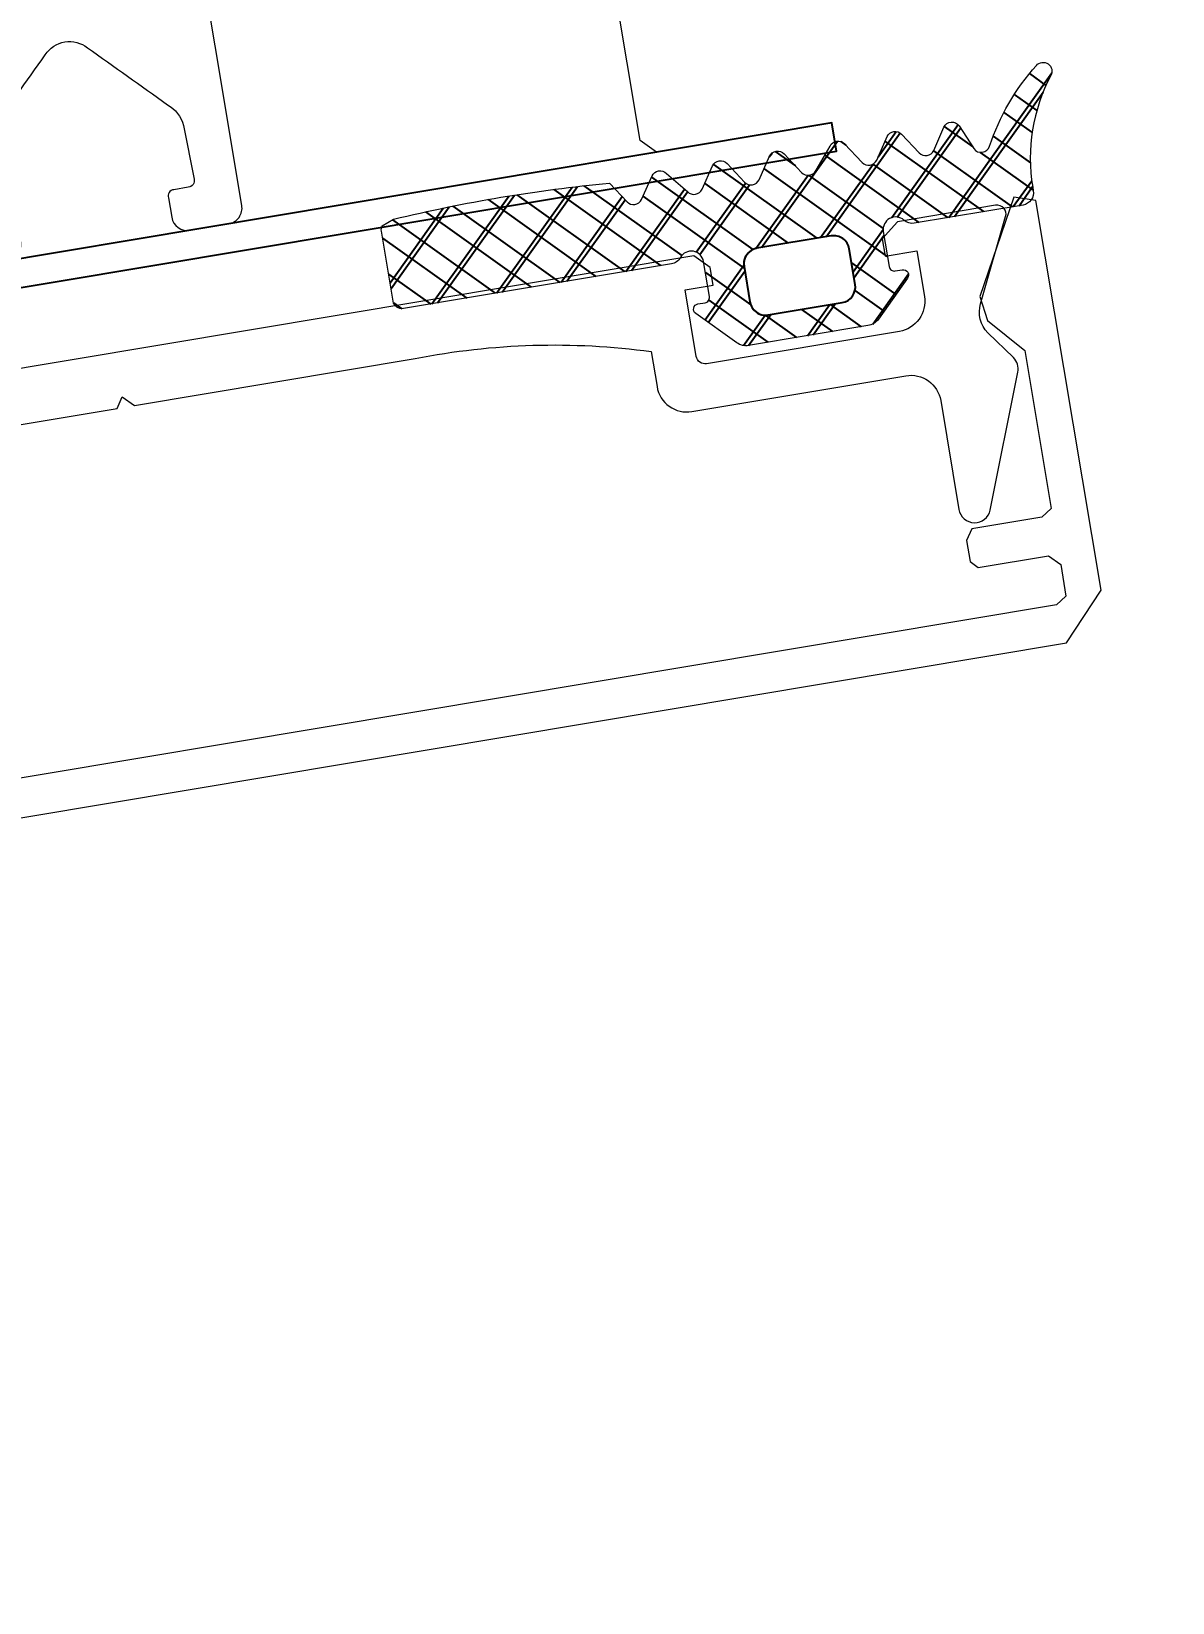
# Model space of a CAD drawing. Header units: millimetres. Extents: x -8689834 to 9419935, y 0 to 135940.
# Drawn here: x -59591.7 to -59552.5, y 106255.2 to 106309.1 of the extents above; entities that cross this region are included whole.
import ezdxf
from ezdxf import colors
from ezdxf.entities.mleader import LeaderData, LeaderLine
from ezdxf.math import Vec2, Vec3

# ---------------------------------------------------------------- set-up
doc = ezdxf.new("R2010")
doc.units = ezdxf.units.MM
doc.header["$MEASUREMENT"] = 0
doc.layers.get('0').update_dxf_attribs({"color": 250, "lineweight": 9})
doc.layers.add('АР_новое окно', color=155, linetype='Continuous')
for name, color, linetype, lineweight in [('АР_Окна', 4, 'Continuous', 0), ('АР_Отметки', 250, 'Continuous', 15), ('АР_Сущ Несущая стена', 216, 'Continuous', 30)]:
    doc.layers.add(name, color=color, linetype=linetype, lineweight=lineweight)
doc.layers.get('0').freeze()
doc.styles.add('ISOCPEUR', font='isocpeur.ttf', dxfattribs={"width": 0.7})

# ---------------------------------------------------------------- blocks, each defined once
blk = doc.blocks.new('_DotSmall')
at = {"color": 0, "linetype": 'ByBlock', "const_width": 0.5}
blk.add_lwpolyline([(-0.0625, 0, 1), (0.0625, 0, 1)], format="xyb", close=True, dxfattribs=at)
blk = doc.blocks.new('стойка витр.')
h = blk.add_hatch()
h.set_pattern_fill('ANSI37', scale=0.5, angle=-69.23283665521843)
h.set_pattern_definition([(335.7671633447816, (-69115.91679156918, 318510.7132420751), (0.6515825639889636, 1.447617495164233), []), (65.76716334478155, (-69115.91679156918, 318510.7132420751), (-1.447617495164233, 0.6515825639889636), [])])
edge = h.paths.add_edge_path()
edge.add_arc((-61.4231846681505, -46.18171078326122), 0.5487303657935584, 155.7657062155241, 200.7671633447816)
edge.add_line((-61.92355794899049, -45.95647403381008), (-61.2158101547102, -44.38418138318229))
edge.add_arc((-61.04906058835331, -44.45924160668073), 0.1828645893715156, 20.76716334478156, 155.7657062155241)
edge.add_line((-60.87807688978501, -44.39440310015198), (-60.79158864807687, -44.62247867199039))
edge.add_arc((-60.62063568932354, -44.55765182228788), 0.1828317201998032, 200.7671633447816, 290.7671633447816)
edge.add_line((-60.55580883962102, -44.72860478100483), (-59.41573388126562, -44.29627843504568))
edge.add_arc((-59.56703588945675, -43.89728440591716), 0.4267183308264255, -69.23283665521843, 72.29363907948373)
edge.add_arc((-59.30747769982554, -43.08429274379887), 0.4267017864716978, 200.7671633447816, 252.293639079486)
edge.add_line((-59.70645626049372, -43.23558888620755), (-63.00984306025202, -34.52432573194528))
edge.add_arc((-62.72490235927398, -34.41627373836673), 0.3047399585219917, 110.7671633447816, 200.7671633447816)
edge.add_line((-62.83295435277978, -34.13133303751965), (-60.55276270053582, -33.26666451912024))
edge.add_arc((-60.44481104638544, -33.55134061801073), 0.3044569814295733, 76.40287424864536, 110.7671633447816)
edge.add_line((-60.3732352333609, -33.25541671472456), (-60.07017099490622, -33.59351893464918))
edge.add_arc((-108.2133039044274, -55.86215009907028), 53.04387976268197, 16.71140087810911, 24.82292581145404)
edge.add_line((-57.40971669906867, -40.60932389061054), (-57.92081016927841, -41.32469074693654))
edge.add_arc((-57.67080742027611, -41.49902445886983), 0.304784542952794, 145.110888314415, 256.4234383751481)
edge.add_line((-57.74235391136608, -41.79529244099831), (-56.88543317024596, -41.99189640294935))
edge.add_arc((-56.95697966133594, -42.28816438507783), 0.304784542952794, -34.8891116855724, 76.4234383751481)
edge.add_line((-56.70697691233363, -42.46249809701112), (-57.17481998566655, -43.29191928954242))
edge.add_arc((-56.92481723669334, -43.46625300146843), 0.304784542952794, 145.1108883144276, 256.4234383751481)
edge.add_line((-56.99636372778332, -43.76252098359691), (-56.1394429866632, -43.95912494554796))
edge.add_arc((-56.21098947775317, -44.25539292764006), 0.3047845429175452, -34.88911168634446, 76.4234383742182)
edge.add_line((-55.96098672877997, -44.42972663955879), (-56.47208019898972, -45.14509349588479))
edge.add_arc((-56.22207744998741, -45.31942720781808), 0.304784542952794, 145.110888314415, 256.4234383752311)
edge.add_line((-56.29362394107739, -45.61569518994656), (-55.43668121195515, -45.81235713578644))
edge.add_arc((-55.50822770304512, -46.10862511790765), 0.3047845429466369, -34.88911168643649, 76.42343837776687)
edge.add_line((-55.25822495407192, -46.28295882984094), (-55.76931842428166, -46.99832568616694))
edge.add_arc((-55.51931567527936, -47.17265939811477), 0.3047845429466368, 145.1108883110316, 256.4234383751786)
edge.add_line((-55.59086216636933, -47.46892738023598), (-54.69071301640361, -47.77952769444528))
edge.add_arc((-54.76225950749358, -48.07579567657376), 0.304784542952794, -34.88911168566796, 76.42343837513553)
edge.add_line((-54.51225675849128, -48.25012938850705), (-55.0233282406989, -48.96555422872189))
edge.add_arc((-54.7733254917257, -49.13988794066245), 0.3047845429466368, 145.1108883109486, 256.4234383751578)
edge.add_line((-54.84487198281568, -49.43615592278366), (-53.98795124169555, -49.6327598847347))
edge.add_arc((-54.05949773284374, -49.92902786688501), 0.3047845429818857, -34.88911169317796, 76.42343837111807)
edge.add_line((-53.80949498384143, -50.10336157886923), (-54.32058845405118, -50.81872843519523))
edge.add_arc((-54.07058570504887, -50.99306214712851), 0.3047845429527939, 145.110888314415, 256.4234383750821)
edge.add_line((-54.14213219613885, -51.289330129257), (-53.29055360303028, -51.47184183257195))
edge.add_arc((-53.362076024001, -51.76811134383752), 0.3047803799531579, -43.67508993618791, 76.42790436632716)
edge.add_line((-53.141638296569, -51.97858292939782), (-53.80995652789716, -52.62318184232572))
edge.add_arc((-53.58948976171087, -52.83365406201483), 0.304801821276656, 136.3285933989482, 262.747126980386)
edge.add_arc((-54.63612651554286, -61.05759711530845), 7.985474883734515, 59.5860415328172, 82.74712698038475)
edge.add_arc((-50.74783774605021, -54.43386708250182), 0.3048115604497932, 253.2910110232634, 419.5860415328165)
edge.add_arc((-52.57053616183111, -60.50577614369104), 6.03477116777137, 73.29101102326332, 110.7671633447816)
edge.add_line((-54.71029190413537, -54.86308986830409), (-54.82445022999309, -54.90637969896488))
edge.add_arc((-54.97574411131791, -54.50740710097307), 0.4266954176128115, 200.7671633447816, 290.7671633447816)
edge.add_line((-55.37471671431558, -54.65870098416781), (-56.71485841512913, -51.12465313347639))
edge.add_arc((-56.31587985443184, -50.97335699107498), 0.4267017864716978, 149.2366398299847, 200.7671633447816)
edge.add_arc((-57.04912318740389, -50.53689152278093), 0.4266140358978636, -30.76336017001563, 40.01429570365114)
edge.add_arc((-57.04924751253566, -50.53686138928606), 0.4266898917694475, 40.00046259028549, 110.7671633447816)
edge.add_line((-57.20053943697712, -50.13789395169442), (-58.34061702035251, -50.57022129308461))
edge.add_arc((-58.27579017065, -50.74117425180884), 0.1828317201998032, 110.7671633447816, 200.7671633447816)
edge.add_line((-58.44674312937423, -50.80600110151136), (-58.36025488766609, -51.03407667334977))
edge.add_arc((-58.5312385862635, -51.09891517987853), 0.1828645893715156, 245.768620474039, 380.7671633447816)
edge.add_line((-58.60629032819998, -51.26566856380668), (-60.17861897521652, -50.55800074261788))
edge.add_arc((-59.95340767674497, -50.05761600615369), 0.5487303657759914, 200.7671633447816, 245.768620474038)
edge.add_line((-60.46648650063435, -50.25217996134597), (-61.93626349206897, -46.37627473846078))
edge = h.paths.add_edge_path(flags=16)
edge.add_arc((-59.3589242202288, -49.0410722918532), 0.5414973949664272, 200.7671633447816, 290.7671633447816)
edge.add_line((-60.77816753828665, -46.82561758724478), (-59.8652400081919, -49.23307164497237))
edge.add_arc((-60.27185175029445, -46.63361823412561), 0.5414973949664272, 110.7671633447816, 200.7671633447816)
edge.add_line((-59.31039323387085, -45.68990118378861), (-60.46385110344272, -46.12730244614795))
edge.add_arc((-59.11839388072258, -46.19621697176626), 0.5414973949664272, 20.76716334478156, 110.7671633447816)
edge.add_line((-57.69915056266473, -48.4116716763674), (-58.61207809275948, -46.00421761863981))
edge.add_arc((-58.20546635065693, -48.60367102949385), 0.5414973949664272, -69.23283665521843, 20.76716334478156)
edge.add_line((-59.16692486710963, -49.54738807983085), (-58.01346699753776, -49.10998681747151))
at = {"lineweight": 0, "ltscale": 100, "transparency": 33554687}
for points in [[(-91.4479567084054, -1.960141251613095), (-69.79711318280897, -59.05493725829001), (-67.79633972485317, -59.86096016635565), (-55.14222276612418, -55.06240889040782), (-55.17360051473952, -54.29197395897063), (-58.74284135404741, -53.81994964957266), (-59.49761640312499, -54.23655585793313), (-60.24856024209294, -55.69488708899735), (-65.37859903858043, -57.64024244590109), (-65.73629895772319, -57.38465222291416), (-66.6008891230158, -55.10466719327087), (-67.02936398953898, -55.00637070929224), (-67.71337109521846, -55.26575215648336), (-67.85490698204376, -55.58020167878567), (-66.99031681675115, -57.86018670842168), (-67.20262765098596, -58.33192996972502), (-68.22862381348386, -58.72099664351117), (-68.58632373265573, -58.46540642052423), (-90.15068845250062, -1.598661102303595)], [(-56.0608929025766, -41.98018508909445), (-55.7778211288678, -41.3512860444971), (-17.47126860445132, -26.8251079561378), (-16.84236955983215, -27.10817972981749), (-16.28037825660431, -28.59019029343472)]]:
    blk.add_lwpolyline(points, dxfattribs=at)
for points in [[(-71.78454054114991, -16.33338165576424), (-68.2828855071275, -25.56749207813118), (-67.85441064060433, -25.66578856210981), (-68.06674346281216, -26.13747383952432), (-64.60831683766446, -35.257587909633, -0.08279896819570452), (-62.79196445917478, -43.13942544953898), (-63.93198596592993, -43.57173152618634, 0.4143260923033303), (-64.53356650879141, -44.90831919242919), (-61.89652362803463, -51.86238660132221, -0.4143260923197836), (-62.49810417322442, -53.19897426147509), (-66.03213605380733, -54.539109906269, 0.8270430078467679), (-65.84594417811604, -55.60071914693981), (-61.02268547978019, -55.59720897083025, 0.2496293600316565), (-60.5639567229955, -55.36182965500484), (-59.91132736596046, -54.3320132763838, -0.2673491356416615), (-58.97583718542592, -53.89078178507043), (-55.8782996214868, -54.15051325823879, 0.5512236456822476), (-55.5684323037276, -53.73866745794658), (-56.77889371593483, -50.54659564225585), (-57.45105016132584, -50.14953851031169), (-58.02103192274808, -50.36568055463431), (-57.63195425496087, -51.39170570910937), (-59.11396481856355, -51.95369701235177, -0.4143260923197838), (-60.45053247085889, -51.35207201584126), (-62.82818291042349, -45.08204070453939, -0.414362099391309), (-62.65124893639586, -44.68894855178223), (-60.48523126714281, -43.867575801356), (-60.13938200823031, -44.77960460352188), (-59.56940024680807, -44.56346255919925), (-59.28629948117305, -43.93455252060812), (-73.55412178576807, -6.30930235532287)], [(-33.2204523376422, -7.186144611914642), (-64.21182667926769, -18.93829823563283, 0.4143255057077639), (-64.53033920991584, -19.64587643784762), (-64.05480472955969, -20.89989428329136, 0.410627156480438), (-63.35370618529851, -21.2207818566676), (-62.72021259606117, -20.98055557451153, 0.4925517741577297), (-62.57218080674647, -20.68314875576471), (-62.75156135272118, -20.21010964907327, -0.4411110715409258), (-62.61002546586678, -19.89566012677096), (-60.83807044223067, -19.28752400128724, -0.2080566110632873), (-59.94503853938659, -19.40384657128016, -1.575399656426527e-05), (-56.87977393603069, -20.78551547546522, -0.4398191101055806), (-56.36006749374792, -22.15601788895583, -1.575399656426528e-05), (-57.73845635901671, -25.2227588602982, -0.2080566110632873), (-58.32981322327396, -25.9019745689875), (-60.05946139091975, -26.62167684709857, -0.4411110715409258), (-60.37391091321479, -26.48014096025872), (-60.5532914591895, -26.00710185356729, 0.4925517741577297), (-60.86130306290579, -25.88263065828505), (-61.49479665214312, -26.12285694043385, 0.410627156480438), (-61.80683951149695, -26.82793655114801), (-61.3313050311408, -28.08195439658448, 0.4143255057077639), (-60.62370682114852, -28.40042247599195), (-29.6323624739598, -16.64818975485105, 0.5239329190821609)]]:
    blk.add_lwpolyline(points, format="xyb", dxfattribs=at)
blk.add_lwpolyline([(-72.91737339223619, -0.2793946658493951), (-54.81141330953687, -48.02608389785019), (-53.89938450735644, -47.68023463893769), (-72.00534459005576, 0.06645459306309931)], close=True)
at = {"color": 7, "lineweight": 0, "ltscale": 100, "transparency": 33554687}
blk.add_lwpolyline([(-53.29055360303028, -51.47184183257923, -0.5779496213016146), (-53.141638296569, -51.97858292939782), (-53.80995652789716, -52.62318184232572, 0.615333828900983), (-53.62795459362678, -53.13601908472629, -0.1014034095220688), (-50.59355139863328, -54.17098724229436, -0.8870851218243345), (-50.83548992767464, -54.72580403192842, 0.1649969122064492), (-54.71037595931557, -54.86312174275372), (-54.82437231158838, -54.90635015161388, -0.4143043114941015), (-55.37473404189222, -54.65865529014263), (-56.71485869266326, -51.12465240150777, -0.2286961432583318), (-56.6825516007957, -50.75512261017138, 0.3190489133936659), (-56.72238630641368, -50.26258777469775, 0.3190018552396916), (-57.20057019143132, -50.1379056140504), (-58.34056270623114, -50.57020069668943, 0.4143996870833266), (-58.44672253300087, -50.80605541561818), (-58.36026571528055, -51.03404812018562, -0.6683385997492722), (-58.60634048073553, -51.26564599134144), (-60.17864607612137, -50.55798854513705, -0.1988829373258806), (-60.46647005763953, -50.25222332264093), (-61.93627993503469, -46.37623137718037, -0.1988829373551211), (-61.92357014780282, -45.95650113405281), (-61.21583272970747, -44.38423153456097, -0.6683385997492723), (-60.87806606217055, -44.39443165331613), (-60.79160924445023, -44.62242435788357, 0.4143996870833266), (-60.55575452549965, -44.72858418460964), (-59.41576201069984, -44.29628910197061, 0.7102015621310012), (-59.43724861560622, -43.49078250258754, -0.2286961432583318), (-59.70645598293049, -43.23558961817616), (-63.00981577733182, -34.52439767894975, -0.414362099440266), (-62.83288180333329, -34.13130552614166), (-60.55286778177833, -33.26670436685527, -0.1511707915363169), (-60.3732352333609, -33.25541671472456), (-60.07017099493532, -33.59351893464918, -0.03540799054371244), (-57.40971669906867, -40.60932389061054), (-57.92081016927841, -41.32469074693654, 0.527867958552825), (-57.74235391136608, -41.79529244099831), (-56.88543317024596, -41.99189640294935, -0.5278679585528249), (-56.70697691233363, -42.46249809701112), (-57.17481998566655, -43.29191928953514, 0.527867958552825), (-56.99636372778332, -43.76252098359691), (-56.1394429866632, -43.95912494554796, -0.5278679585528249), (-55.96098672877997, -44.42972663955879), (-56.47208019898972, -45.14509349588479, 0.527867958552825), (-56.29362394107739, -45.61569518994656), (-55.43668121195515, -45.81235713578644, -0.5278679585717272), (-55.25822495407192, -46.28295882984094), (-55.76931842428166, -46.99832568616694, 0.5278679585717273), (-55.59086216636933, -47.46892738023598), (-54.69071301640361, -47.77952769444528, -0.5278679585528249), (-54.51225675849128, -48.25012938850705), (-55.02332824072801, -48.96555422872189, 0.5278679585717273), (-54.84487198281568, -49.43615592278366), (-53.98795124169555, -49.6327598847347, -0.5278679585717272), (-53.80949498384143, -50.10336157886923), (-54.32058845405118, -50.81872843519523, 0.5278679585528251), (-54.14213219613885, -51.289330129257)], format="xyb", close=True, dxfattribs=at)
at = {"color": 7}
blk.add_lwpolyline([(-57.69915056266473, -48.4116716763674), (-58.61207809275948, -46.00421761863981, 0.414213562373095), (-59.31039323387085, -45.68990118378861), (-60.46385110341362, -46.12730244614795, 0.414213562373095), (-60.77816753828665, -46.82561758724478), (-59.8652400081919, -49.23307164497237, 0.414213562373095), (-59.16692486710963, -49.54738807983085), (-58.01346699753776, -49.10998681747151, 0.414213562373095)], format="xyb", close=True, dxfattribs=at)
blk = doc.blocks.new('A$Cec9b444d')
at = {"layer": 'АР_новое окно'}
h = blk.add_hatch(dxfattribs=at)
h.set_pattern_fill('ANSI37', color=256, scale=0.4999999999999999, angle=9.490611965786055)
h.set_pattern_definition([(54.49061196578607, (-326191.2379196586, -11716.90260109134), (-1.292257318365059, 0.9220776936527342), []), (144.490611965786, (-326191.2379196586, -11716.90260109134), (-0.9220776936527342, -1.292257318365059), [])])
edge = h.paths.add_edge_path()
edge.add_arc((-280.9100342862513, -6287.668128247292), 0.5487303657935582, 234.4891548365287, 279.4906119657861)
edge.add_line((-281.2287681841401, -6288.114797829681), (-282.6323109561722, -6287.113259609453))
edge.add_arc((-282.5260927761145, -6286.964406818904), 0.1828645893715156, 99.49061196578606, 234.4891548365287)
edge.add_line((-282.5562445861169, -6286.784045167055), (-282.3156597395935, -6286.743825594267))
edge.add_arc((-282.3458061288699, -6286.563496368227), 0.1828317201998032, 279.4906119657861, 369.4906119657861)
edge.add_line((-282.1654769028889, -6286.533349978978), (-282.3665213523613, -6285.330745260285))
edge.add_arc((-282.7873990311565, -6285.401105138263), 0.4267183308264254, 9.490611965786055, 151.0170877004882)
edge.add_arc((-283.5339404452677, -6284.987581482905), 0.4267017864716977, 279.4906119657861, 331.0170877004905)
edge.add_line((-283.4635832949847, -6285.40844284488), (-292.6526336274337, -6286.944614736238))
edge.add_arc((-292.7028809782227, -6286.64404587537), 0.3047399585219916, 189.490611965786, 279.4906119657861)
edge.add_line((-293.0034498389724, -6286.694293226119), (-293.4055460977576, -6284.289039764131))
edge.add_arc((-293.1052563515784, -6284.238839074121), 0.3044569814295732, 155.1263228696498, 189.490611965786)
edge.add_line((-293.3814710969017, -6284.110778666555), (-292.9906333809314, -6283.879679286314))
edge.add_arc((-280.5660428703198, -6335.447913024933), 53.04387976268196, 95.4348494991136, 103.5463744324585)
edge.add_line((-285.5900321454835, -6282.642489893961), (-284.9884172852956, -6283.283602859381))
edge.add_arc((-284.7685623869621, -6283.072516523165), 0.3047845429527939, 223.8343369354195, 335.1468869961526)
edge.add_line((-284.4920044715976, -6283.200615457697), (-284.131629594785, -6282.398682653422))
edge.add_arc((-283.8550716793042, -6282.526781587957), 0.3047845429527939, 43.8343369354321, 155.1468869961526)
edge.add_line((-283.6352167810871, -6282.31569525174), (-282.9132920396392, -6282.936695512214))
edge.add_arc((-282.6934371413066, -6282.725609176027), 0.3047845429527939, 223.834336935432, 335.1468869961526)
edge.add_line((-282.4168792258258, -6282.853708110563), (-282.0565043490132, -6282.051775306288))
edge.add_arc((-281.7799464336487, -6282.179874240819), 0.3047845429175451, 43.83433693466002, 155.1468869952226)
edge.add_line((-281.5600915354324, -6281.968787904631), (-280.9584766752445, -6282.609900870051))
edge.add_arc((-280.7386217769107, -6282.398814533821), 0.3047845429527939, 223.8343369354195, 335.1468869962356)
edge.add_line((-280.4620638615467, -6282.526913468367), (-280.1016278206142, -6281.72497043902))
edge.add_arc((-279.8250699051333, -6281.853069373555), 0.3047845429466368, 43.83433693456801, 155.1468869987714)
edge.add_line((-279.605215006917, -6281.641983037367), (-279.0036001467291, -6282.283096002787))
edge.add_arc((-278.7837452483953, -6282.072009666557), 0.3047845429466367, 223.834336932036, 335.1468869961831)
edge.add_line((-278.5071873330309, -6282.200108601088), (-278.0265637390789, -6281.378073316969))
edge.add_arc((-277.7500058235985, -6281.506172251519), 0.3047845429527939, 43.83433693533654, 155.14688699614)
edge.add_line((-277.5301509253816, -6281.295085915301), (-276.9284749010737, -6281.936188655648))
edge.add_arc((-276.7086200027406, -6281.725102319449), 0.3047845429466367, 223.834336931953, 335.1468869961624)
edge.add_line((-276.4320620873762, -6281.853201253979), (-276.0716872105636, -6281.051268449703))
edge.add_arc((-275.7951292950847, -6281.179367384312), 0.3047845429818856, 43.83433692782654, 155.1468869921225)
edge.add_line((-275.5752743967514, -6280.968281048098), (-274.9736595365634, -6281.609394013518))
edge.add_arc((-274.7538046383464, -6281.3983076773), 0.3047845429527938, 223.8343369354195, 335.1468869960866)
edge.add_line((-274.4772467228655, -6281.526406611834), (-274.1317366797128, -6280.726957156195))
edge.add_arc((-273.8551725578023, -6280.855032784297), 0.3047803799531578, 35.04835868481658, 155.1513529873316)
edge.add_line((-273.6056587223328, -6280.680007283544), (-273.1041900993667, -6281.461471445919))
edge.add_arc((-272.8546699636743, -6281.286417591007), 0.3048018212766559, 215.0520420199527, 341.4705756013906)
edge.add_arc((-264.994156415641, -6283.920998126961), 7.985474883734513, 138.3094901538217, 161.4705756013892)
edge.add_arc((-270.7296791345476, -6278.812537669664), 0.3048115604497931, 332.014459644268, 498.3094901538209)
edge.add_arc((-265.1314088911452, -6281.787378748534), 6.034771167771368, 152.0144596442678, 189.490611965786)
edge.add_line((-271.0835799227272, -6282.782428019148), (-271.0634488799628, -6282.902847593621))
edge.add_arc((-271.4843039520993, -6282.973203692367), 0.4266954176128114, 279.4906119657861, 369.4906119657861)
edge.add_line((-271.4139478525538, -6283.394058769897), (-275.1418278398508, -6284.0172640244))
edge.add_arc((-275.2121849901331, -6283.596402662396), 0.4267017864716977, 227.9600884509891, 279.4906119657861)
edge.add_arc((-275.7836063165811, -6284.230142007851), 0.4266140358978635, 47.96008845098886, 118.7377443246556)
edge.add_arc((-275.7836601795033, -6284.230258040414), 0.4266898917694474, 118.72391121129, 189.490611965786)
edge.add_line((-276.2045098082768, -6284.300613229142), (-276.0034648959415, -6285.503220716822))
edge.add_arc((-275.8231356699604, -6285.473074327574), 0.1828317201998032, 189.490611965786, 279.4906119657861)
edge.add_line((-275.7929892806832, -6285.653403553584), (-275.5524044341598, -6285.613183980796))
edge.add_arc((-275.5222526240419, -6285.793545632678), 0.1828645893715156, 324.4920690950435, 459.4906119657861)
edge.add_line((-275.3733944311863, -6285.899756241425), (-276.3748612610784, -6287.303349953264))
edge.add_arc((-276.8215470547024, -6286.984638774953), 0.5487303657759912, 279.4906119657861, 324.4920690950425)
edge.add_line((-276.731069100768, -6287.525858464183), (-280.8195563323181, -6288.209347936567))
edge = h.paths.add_edge_path(flags=16)
edge.add_arc((-277.7022180052662, -6286.20285211603), 0.541497394966427, 279.4906119657861, 369.4906119657861)
edge.add_line((-280.1524285028247, -6287.161475953368), (-277.6129326664707, -6286.736937836693))
edge.add_arc((-280.241713841619, -6286.62739023266), 0.541497394966427, 189.490611965786, 279.4906119657861)
edge.add_line((-280.9792039969038, -6285.499953928196), (-280.7757995622827, -6286.716675571442))
edge.add_arc((-280.4451182762402, -6285.410668589415), 0.541497394966427, 99.49061196578606, 189.490611965786)
edge.add_line((-277.9949077786817, -6284.452044752076), (-280.5344036150357, -6284.876582868751))
edge.add_arc((-277.9056224398873, -6284.986130472784), 0.541497394966427, 9.490611965786055, 99.49061196578606)
edge.add_line((-277.1681322846033, -6286.113566777277), (-277.3715367192245, -6284.896845134032))
at = {"layer": 'АР_новое окно', "lineweight": 0, "ltscale": 100, "transparency": 33554687}
for points in [[(-283.9818802524813, -6281.587770239912), (-284.5432850404743, -6281.187185290815), (-291.2983845249963, -6240.779630958556), (-290.8977995758719, -6240.218226170594), (-289.3345050890532, -6239.956883707375)], [(-330.1490843970024, -6308.465966887615), (-269.9228066536064, -6298.397688703912), (-268.7411033471041, -6296.593154233763), (-270.9725706370045, -6283.244996155301), (-271.7342678994436, -6283.125113600206), (-272.8951261769331, -6286.533147516892), (-272.6341549882468, -6287.354816639), (-271.3508203463278, -6288.376432430614), (-270.4461729649367, -6293.787838775882), (-270.7667753207577, -6294.088653874764), (-273.1718108274374, -6294.49071369698), (-273.3519957096048, -6294.891695390147), (-273.2313757179755, -6295.613218275001), (-272.9506733239782, -6295.81351074952), (-270.5456378171822, -6295.411450927306), (-270.1245179496485, -6295.711909996135), (-269.9435905183839, -6296.794179032335), (-270.2641928742057, -6297.094994131246), (-330.2499120192016, -6307.123057130131)]]:
    blk.add_lwpolyline(points, dxfattribs=at)
for points in [[(-313.6378842092058, -6252.384475781121), (-308.1728109078686, -6285.075627063837, 0.4143255057077639), (-307.5411761376272, -6285.526353878449), (-306.2183790994776, -6285.30521637735, 0.410627156480438), (-305.766590156287, -6284.680400601002), (-305.8783024336245, -6284.012161750486, 0.4925517741577297), (-306.1410208973544, -6283.808831390533), (-306.6400048086569, -6283.892248613298, -0.4411110715409258), (-306.9207072025367, -6283.691956138738), (-307.1706065184449, -6281.835291256541, -0.2080566110632873), (-306.8819018326509, -6280.982245815681, -1.575399656426527e-05), (-304.9275097950475, -6278.246335032634, -0.4398191101055806), (-303.4818393526223, -6278.004656271787, -1.575399656426528e-05), (-300.7438393086878, -6279.956120288455, -0.2080566110632873), (-300.1933727795927, -6280.66887797537), (-299.8257882355178, -6282.505868926888, -0.4411110715409258), (-300.0260807100796, -6282.786571320855), (-300.5250646213821, -6282.86998854362, 0.4925517741577297), (-300.7073629406058, -6283.147714216318), (-300.5956506632683, -6283.815953066834, 0.410627156480438), (-299.9652011380457, -6284.259846522076), (-298.6424040998957, -6284.038709020962, 0.4143255057077639), (-298.1917169658914, -6283.407045936963), (-303.6568737028282, -6250.715908602534, 0.5239329190821609)], [(-312.2082438313325, -6291.992770024802), (-302.4676695949968, -6290.36439758082), (-302.2874847128294, -6289.963415887654), (-301.8664260094149, -6290.263885181525), (-292.2461004902196, -6288.655615217431, -0.08279896819570452), (-284.1612453757394, -6288.41558033291), (-283.9602103520809, -6289.618128668325, 0.4143260923033303), (-282.7670617704837, -6290.469458335116), (-275.431584205064, -6289.243155938419, -0.4143260923197836), (-274.2384356299017, -6290.094485606303), (-273.6152331917196, -6293.822348747609, 0.8270430078467679), (-272.5377097090512, -6293.847343521948), (-271.5979889350208, -6289.116512552724, 0.2496293600316565), (-271.739122173009, -6288.6206124582), (-272.6214394271943, -6287.779207018262, -0.2673491356416615), (-272.8712225968221, -6286.775496165978), (-272.0107979185229, -6283.788546422305, 0.5512236456822476), (-272.3540999957961, -6283.404126857828), (-275.721247567833, -6283.967026969056), (-276.2420761215021, -6284.54856481891), (-276.1415637222667, -6285.149808404548), (-275.0592641038898, -6284.96887586075), (-274.7979216407134, -6286.532170347554, -0.4143260923197838), (-275.6492909893743, -6287.725290608793), (-282.263215087953, -6288.830967901279, -0.414362099391309), (-282.614119986134, -6288.580582549922), (-282.9960824410568, -6286.295765178292), (-282.0340315398199, -6286.134935114367), (-282.1345439391717, -6285.533691528726), (-282.6959538396425, -6285.133075997571), (-322.3848383809492, -6291.768032454059)]]:
    blk.add_lwpolyline(points, format="xyb", dxfattribs=at)
blk.add_lwpolyline([(-274.1317366795965, -6280.726957156198, -0.5779496213016146), (-273.6056587223328, -6280.680007283544), (-273.1041900993668, -6281.461471445919, 0.615333828900983), (-272.565663765825, -6281.383265760071, -0.1014034095220688), (-270.9573141247227, -6278.609825068613, -0.8870851218243345), (-270.4605180243211, -6278.955584459696, 0.1649969122064492), (-271.0835651001067, -6282.7825166845), (-271.0634626203061, -6282.902765401624, -0.4143043114941015), (-271.4139960527719, -6283.394066827724), (-275.1418286119911, -6284.017264153444, -0.2286961432583318), (-275.497907061105, -6283.913321126191, 0.3190489133936659), (-275.9887228673445, -6283.856074184861, 0.3190018552396916), (-276.2045043849432, -6284.30064567038), (-276.0034744738787, -6285.503163423734, 0.4143996870833266), (-275.7929319875654, -6285.653393975663), (-275.5524345532865, -6285.61318901596, -0.6683385997492722), (-275.3734263749659, -6285.899801011825), (-276.3748785225876, -6287.303374145827, -0.1988829373258806), (-276.7310233612233, -6287.525850817698), (-280.8196020717457, -6288.209355583025, -0.1988829373551211), (-281.2287439925405, -6288.1148150923), (-282.6322661874793, -6287.113291555473, -0.6683385997492723), (-282.5562144669902, -6286.784040131891), (-282.3157170327112, -6286.743835172188, 0.4143996870833266), (-282.1654864808262, -6286.533292685888), (-282.3665163918906, -6285.330774932535, 0.7102015621310012), (-283.1606740938921, -6285.194334102047, -0.2286961432583318), (-283.4635825229601, -6285.408442715804), (-292.6525577343681, -6286.944602048887, -0.414362099440266), (-293.0034626325501, -6286.694216697559), (-293.405527567389, -6284.289150608772, -0.1511707915363169), (-293.3814710969017, -6284.110778666555), (-292.9906333810485, -6283.87967928634, -0.03540799054371244), (-285.5900321454835, -6282.642489893961), (-284.9884172852955, -6283.28360285938, 0.527867958552825), (-284.4920044715976, -6283.200615457697), (-284.131629594785, -6282.398682653422, -0.5278679585528249), (-283.6352167810871, -6282.31569525174), (-282.9132920395228, -6282.936695512217, 0.527867958552825), (-282.4168792258258, -6282.853708110563), (-282.0565043490132, -6282.051775306288, -0.5278679585528249), (-281.5600915354324, -6281.968787904631), (-280.9584766752441, -6282.609900870036, 0.527867958552825), (-280.4620638615467, -6282.526913468367), (-280.1016278204978, -6281.724970439024, -0.5278679585717272), (-279.605215006917, -6281.641983037367), (-279.0036001467287, -6282.283096002771, 0.5278679585717273), (-278.5071873330309, -6282.200108601088), (-278.026563739079, -6281.378073316969, -0.5278679585528249), (-277.5301509253816, -6281.295085915301), (-276.928474901074, -6281.936188655663, 0.5278679585717273), (-276.4320620873762, -6281.853201253979), (-276.0716872105636, -6281.051268449705, -0.5278679585717272), (-275.5752743967514, -6280.968281048098), (-274.9736595365634, -6281.609394013517, 0.5278679585528251), (-274.4772467228655, -6281.526406611834)], format="xyb", close=True, dxfattribs=at)
at = {"layer": 'АР_новое окно'}
blk.add_lwpolyline([(-328.1738244655811, -6289.964459507759), (-277.8083696756609, -6281.544656247912), (-277.9691997394854, -6280.58260534675), (-328.3346545295221, -6289.002408606594)], close=True, dxfattribs=at)
blk.add_lwpolyline([(-277.9949077786817, -6284.452044752076), (-280.5344036150357, -6284.87658286875, 0.414213562373095), (-280.9792039969038, -6285.499953928196), (-280.7757995622819, -6286.716675571412, 0.414213562373095), (-280.1524285028247, -6287.161475953368), (-277.6129326664707, -6286.736937836694, 0.414213562373095), (-277.1681322846033, -6286.113566777277), (-277.3715367192244, -6284.896845134032, 0.414213562373095)], format="xyb", close=True, dxfattribs=at)
at = {"layer": 'АР_новое окно', "rotation": 78.7234486210045}
blk.add_blockref('стойка витр.', (-314.1892117359751, -6218.400138714472), dxfattribs=at)

msp = doc.modelspace()

# ---------------------------------------------------------------- linework, layer by layer
at = {"layer": 'АР_Сущ Несущая стена', "lineweight": 18, "ltscale": 100}
msp.add_arc((-62199.59225600528, 115505.8737578681), 9805.264059527553, 273.2047159642141, 356.1549052783884, dxfattribs=at)

# ---------------------------------------------------------------- block references
at = {"layer": 'АР_Окна', "ltscale": 100}
msp.add_blockref('A$Cec9b444d', (-59286.24984706755, 112586.4970597865), dxfattribs=at)

# ---------------------------------------------------------------- leaders
at = {"layer": 'АР_Отметки'}
ml = msp.add_multileader_mtext('Standard', dxfattribs=at)
ml.set_content('0,000', color=256, style='ISOCPEUR')
ml.set_leader_properties(color=256, linetype='Continuous', lineweight=-1)
ml.set_arrow_properties(name='DOTSMALL')
ml.build(insert=Vec2(0, 0))
ml.multileader.update_dxf_attribs({"has_text_frame": 1, "text_left_attachment_type": 4, "text_right_attachment_type": 4, "dogleg_length": 100, "arrow_head_size": 180})
ctx = ml.context
ctx.base_point, ctx.char_height, ctx.arrow_head_size, ctx.landing_gap_size, ctx.plane_origin = Vec3(-187276.7997699445, 132110.0850587329), 250, 180, 50, Vec3(-190337.1672303383, 129966.6923522141)
ctx.left_attachment, ctx.right_attachment = 4, 4
notes = []
notes.append((ctx, [(0, (0, 0, 0), (0, 0), (1, 0), 1, [])]))
ctx.mtext.insert, ctx.mtext.width, ctx.mtext.line_spacing_style, ctx.mtext.flow_direction = Vec3(-187226.7997699445, 132443.4183920662), 852.6970314602484, 2, 5
ml = msp.add_multileader_mtext('Standard', dxfattribs=at)
ml.set_content('-1,200', color=256, style='ISOCPEUR')
ml.set_leader_properties(color=256, linetype='Continuous', lineweight=-1)
ml.set_arrow_properties(name='DOTSMALL')
ml.build(insert=Vec2(0, 0))
ml.multileader.update_dxf_attribs({"has_text_frame": 1, "text_left_attachment_type": 4, "text_right_attachment_type": 4, "dogleg_length": 100, "arrow_head_size": 180})
ctx = ml.context
ctx.base_point, ctx.char_height, ctx.arrow_head_size, ctx.landing_gap_size, ctx.plane_origin = Vec3(-177720.7590341442, 129646.8906015264), 250, 180, 50, Vec3(-177813.3264161965, 129547.8815566983)
ctx.left_attachment, ctx.right_attachment = 4, 4
notes.append((ctx, [(0, (0, 0, 0), (0, 0), (1, 0), 1, [])]))
ctx.mtext.insert, ctx.mtext.width, ctx.mtext.line_spacing_style, ctx.mtext.flow_direction = Vec3(-177670.7590341442, 129980.2239348597), 852.6970314602484, 2, 5
ml = msp.add_multileader_mtext('Standard', dxfattribs=at)
ml.set_content('0,000', color=256, style='ISOCPEUR')
ml.set_leader_properties(color=256, linetype='Continuous', lineweight=-1)
ml.set_arrow_properties(name='DOTSMALL')
ml.build(insert=Vec2(0, 0))
ml.multileader.update_dxf_attribs({"has_text_frame": 1, "text_left_attachment_type": 4, "text_right_attachment_type": 4, "dogleg_length": 100, "arrow_head_size": 180})
ctx = ml.context
ctx.base_point, ctx.char_height, ctx.arrow_head_size, ctx.landing_gap_size, ctx.plane_origin = Vec3(-185687.6166469539, 129607.0397730947), 250, 180, 50, Vec3(-188747.9841073476, 127463.6470665759)
ctx.left_attachment, ctx.right_attachment = 4, 4
notes.append((ctx, [(0, (0, 0, 0), (0, 0), (1, 0), 1, [])]))
ctx.mtext.insert, ctx.mtext.width, ctx.mtext.line_spacing_style, ctx.mtext.flow_direction = Vec3(-185637.6166469539, 129940.373106428), 852.6970314602484, 2, 5
ml = msp.add_multileader_mtext('Standard', dxfattribs=at)
ml.set_content('Л.4', color=256, style='ISOCPEUR')
ml.set_leader_properties(color=256, linetype='Continuous', lineweight=-1)
ml.set_arrow_properties(name='DOTSMALL')
ml.build(insert=Vec2(0, 0))
ml.multileader.update_dxf_attribs({"has_text_frame": 1, "text_left_attachment_type": 4, "text_right_attachment_type": 4, "dogleg_length": 100, "arrow_head_size": 180})
ctx = ml.context
ctx.base_point, ctx.char_height, ctx.arrow_head_size, ctx.landing_gap_size, ctx.plane_origin = Vec3(-184816.2837050096, 129601.5848165639), 250, 180, 50, Vec3(-159580.3663713892, 117978.4653365304)
ctx.left_attachment, ctx.right_attachment = 4, 4
notes.append((ctx, [(0, (0, 0, 0), (0, 0), (1, 0), 1, [])]))
ctx.mtext.insert, ctx.mtext.width, ctx.mtext.line_spacing_style, ctx.mtext.flow_direction = Vec3(-184766.2837050096, 129934.9181498972), 852.6970314602484, 2, 5
ml = msp.add_multileader_mtext('Standard', dxfattribs=at)
ml.set_content('-1,140', color=256, style='ISOCPEUR')
ml.set_leader_properties(color=256, linetype='Continuous', lineweight=-1)
ml.set_arrow_properties(name='DOTSMALL')
ml.build(insert=Vec2(0, 0))
ml.multileader.update_dxf_attribs({"has_text_frame": 1, "text_left_attachment_type": 4, "text_right_attachment_type": 4, "dogleg_length": 100, "arrow_head_size": 180})
ctx = ml.context
ctx.base_point, ctx.char_height, ctx.arrow_head_size, ctx.landing_gap_size, ctx.plane_origin = Vec3(-180313.7221072279, 128673.3217394912, 1.149675994230903e-08), 250, 180, 50, Vec3(-180395.1155570771, 128959.4633156335, 1.149675994230903e-08)
ctx.left_attachment, ctx.right_attachment = 4, 4
notes.append((ctx, [(0, (0, 0, 0), (0, 0), (1, 0), 1, [])]))
ctx.mtext.insert, ctx.mtext.width, ctx.mtext.line_spacing_style, ctx.mtext.flow_direction = Vec3(-180263.7221072279, 129006.6550728246, 1.149675994230903e-08), 852.6970314602484, 2, 5
ml = msp.add_multileader_mtext('Standard', dxfattribs=at)
ml.set_content('0,000', color=256, style='ISOCPEUR')
ml.set_leader_properties(color=256, linetype='Continuous', lineweight=-1)
ml.set_arrow_properties(name='DOTSMALL')
ml.build(insert=Vec2(0, 0))
ml.multileader.update_dxf_attribs({"has_text_frame": 1, "text_left_attachment_type": 4, "text_right_attachment_type": 4, "dogleg_length": 100, "arrow_head_size": 180})
ctx = ml.context
ctx.base_point, ctx.char_height, ctx.arrow_head_size, ctx.landing_gap_size, ctx.plane_origin = Vec3(-187382.8031773707, 126393.4441659665), 250, 180, 50, Vec3(-190443.1706377645, 124250.0514594477)
ctx.left_attachment, ctx.right_attachment = 4, 4
notes.append((ctx, [(0, (0, 0, 0), (0, 0), (1, 0), 1, [])]))
ctx.mtext.insert, ctx.mtext.width, ctx.mtext.line_spacing_style, ctx.mtext.flow_direction = Vec3(-187332.8031773707, 126726.7774992998), 852.6970314602484, 2, 5
ml = msp.add_multileader_mtext('Standard', dxfattribs=at)
ml.set_content('Л.5', color=256, style='ISOCPEUR')
ml.set_leader_properties(color=256, linetype='Continuous', lineweight=-1)
ml.set_arrow_properties(name='DOTSMALL')
ml.build(insert=Vec2(0, 0))
ml.multileader.update_dxf_attribs({"has_text_frame": 1, "text_left_attachment_type": 4, "text_right_attachment_type": 4, "dogleg_length": 100, "arrow_head_size": 180})
ctx = ml.context
ctx.base_point, ctx.char_height, ctx.arrow_head_size, ctx.landing_gap_size, ctx.plane_origin = Vec3(-156726.1907757707, 125681.9478096366), 250, 180, 50, Vec3(-131490.2734421503, 114058.8283296031)
ctx.left_attachment, ctx.right_attachment = 4, 4
notes.append((ctx, [(0, (0, 0, 0), (0, 0), (1, 0), 1, [])]))
ctx.mtext.insert, ctx.mtext.width, ctx.mtext.line_spacing_style, ctx.mtext.flow_direction = Vec3(-156676.1907757707, 126015.2811429699), 852.6970314602484, 2, 5
ml = msp.add_multileader_mtext('Standard', dxfattribs=at)
ml.set_content('0,000', color=256, style='ISOCPEUR')
ml.set_leader_properties(color=256, linetype='Continuous', lineweight=-1)
ml.set_arrow_properties(name='DOTSMALL')
ml.build(insert=Vec2(0, 0))
ml.multileader.update_dxf_attribs({"has_text_frame": 1, "text_left_attachment_type": 4, "text_right_attachment_type": 4, "dogleg_length": 100, "arrow_head_size": 180})
ctx = ml.context
ctx.base_point, ctx.char_height, ctx.arrow_head_size, ctx.landing_gap_size, ctx.plane_origin = Vec3(-204826.2687846024, 122318.214327126), 250, 180, 50, Vec3(-207886.6362449962, 120174.8216206072)
ctx.left_attachment, ctx.right_attachment = 4, 4
notes.append((ctx, [(0, (0, 0, 0), (0, 0), (1, 0), 1, [])]))
ctx.mtext.insert, ctx.mtext.width, ctx.mtext.line_spacing_style, ctx.mtext.flow_direction = Vec3(-204776.2687846024, 122651.5476604594), 852.6970314602484, 2, 5
ml = msp.add_multileader_mtext('Standard', dxfattribs=at)
ml.set_content('{\\W0.8;-2,730}', color=256, style='ISOCPEUR')
ml.set_leader_properties(color=256, linetype='Continuous', lineweight=-1)
ml.set_arrow_properties(name='DOTSMALL')
ml.build(insert=Vec2(0, 0))
ml.multileader.update_dxf_attribs({"has_text_frame": 1, "text_left_attachment_type": 4, "text_right_attachment_type": 4, "dogleg_length": 100, "arrow_head_size": 180})
ctx = ml.context
ctx.base_point, ctx.char_height, ctx.arrow_head_size, ctx.landing_gap_size, ctx.plane_origin = Vec3(-314791.3210058988, 121809.0184862664, 2.299351988461806e-08), 250, 180, 50, Vec3(-319449.8299409288, 117956.7109726352, 2.299351988461806e-08)
ctx.left_attachment, ctx.right_attachment = 4, 4
notes.append((ctx, [(0, (0, 0, 0), (0, 0), (1, 0), 1, [])]))
ctx.mtext.insert, ctx.mtext.width, ctx.mtext.defined_height, ctx.mtext.line_spacing_style, ctx.mtext.flow_direction = Vec3(-314741.3210058988, 122142.3518195997, 2.299351988461806e-08), 769.9889591111103, 343.8884462512117, 2, 5
ml = msp.add_multileader_mtext('Standard', dxfattribs=at)
ml.set_content('{\\W0.8;-2,430}', color=256, style='ISOCPEUR')
ml.set_leader_properties(color=256, linetype='Continuous', lineweight=-1)
ml.set_arrow_properties(name='DOTSMALL')
ml.build(insert=Vec2(0, 0))
ml.multileader.update_dxf_attribs({"has_text_frame": 1, "text_left_attachment_type": 4, "text_right_attachment_type": 4, "dogleg_length": 100, "arrow_head_size": 180})
ctx = ml.context
ctx.base_point, ctx.char_height, ctx.arrow_head_size, ctx.landing_gap_size, ctx.plane_origin = Vec3(-301002.2465167325, 120038.5846084391), 250, 180, 50, Vec3(-299949.5531320914, 118383.4112137306)
ctx.left_attachment, ctx.right_attachment = 4, 4
notes.append((ctx, [(0, (0, 0, 0), (0, 0), (1, 0), 1, [])]))
ctx.mtext.insert, ctx.mtext.width, ctx.mtext.line_spacing_style, ctx.mtext.flow_direction = Vec3(-300952.2465167325, 120371.9179417724), 852.6970314602484, 2, 5
ml = msp.add_multileader_mtext('Standard', dxfattribs=at)
ml.set_content('0,000', color=256, style='ISOCPEUR')
ml.set_leader_properties(color=256, linetype='Continuous', lineweight=-1)
ml.set_arrow_properties(name='DOTSMALL')
ml.build(insert=Vec2(0, 0))
ml.multileader.update_dxf_attribs({"has_text_frame": 1, "text_left_attachment_type": 4, "text_right_attachment_type": 4, "dogleg_length": 100, "arrow_head_size": 180})
ctx = ml.context
ctx.base_point, ctx.char_height, ctx.arrow_head_size, ctx.landing_gap_size, ctx.plane_origin = Vec3(-153675.4760438586, 119954.6257698009), 250, 180, 50, Vec3(-156735.8435042523, 117811.2330632821)
ctx.left_attachment, ctx.right_attachment = 4, 4
notes.append((ctx, [(0, (0, 0, 0), (0, 0), (1, 0), 1, [])]))
ctx.mtext.insert, ctx.mtext.width, ctx.mtext.line_spacing_style, ctx.mtext.flow_direction = Vec3(-153625.4760438586, 120287.9591031342), 852.6970314602484, 2, 5
ml = msp.add_multileader_mtext('Standard', dxfattribs=at)
ml.set_content('0,000', color=256, style='ISOCPEUR')
ml.set_leader_properties(color=256, linetype='Continuous', lineweight=-1)
ml.set_arrow_properties(name='DOTSMALL')
ml.build(insert=Vec2(0, 0))
ml.multileader.update_dxf_attribs({"has_text_frame": 1, "text_left_attachment_type": 4, "text_right_attachment_type": 4, "dogleg_length": 100, "arrow_head_size": 180})
ctx = ml.context
ctx.base_point, ctx.char_height, ctx.arrow_head_size, ctx.landing_gap_size, ctx.plane_origin = Vec3(-156471.468784323, 119797.6348483452), 250, 180, 50, Vec3(-159531.8362447167, 117654.2421418264)
ctx.left_attachment, ctx.right_attachment = 4, 4
notes.append((ctx, [(0, (0, 0, 0), (0, 0), (1, 0), 1, [])]))
ctx.mtext.insert, ctx.mtext.width, ctx.mtext.line_spacing_style, ctx.mtext.flow_direction = Vec3(-156421.468784323, 120130.9681816786), 852.6970314602484, 2, 5
ml = msp.add_multileader_mtext('Standard', dxfattribs=at)
ml.set_content('{\\W0.8;-2,430}', color=256, style='ISOCPEUR')
ml.set_leader_properties(color=256, linetype='Continuous', lineweight=-1)
ml.set_arrow_properties(name='DOTSMALL')
ml.build(insert=Vec2(0, 0))
ml.multileader.update_dxf_attribs({"has_text_frame": 1, "text_left_attachment_type": 4, "text_right_attachment_type": 4, "dogleg_length": 100, "arrow_head_size": 180})
ctx = ml.context
ctx.base_point, ctx.char_height, ctx.arrow_head_size, ctx.landing_gap_size, ctx.plane_origin = Vec3(-336711.8860226227, 117132.6558246998), 250, 180, 50, Vec3(-335659.1926379816, 115477.4824299914)
ctx.left_attachment, ctx.right_attachment = 4, 4
notes.append((ctx, [(0, (0, 0, 0), (0, 0), (1, 0), 1, [])]))
ctx.mtext.insert, ctx.mtext.width, ctx.mtext.line_spacing_style, ctx.mtext.flow_direction = Vec3(-336661.8860226227, 117465.9891580332), 852.6970314602484, 2, 5
ml = msp.add_multileader_mtext('Standard', dxfattribs=at)
ml.set_content('{\\W0.8;-2,480}', color=256, style='ISOCPEUR')
ml.set_leader_properties(color=256, linetype='Continuous', lineweight=-1)
ml.set_arrow_properties(name='DOTSMALL')
ml.build(insert=Vec2(0, 0))
ml.multileader.update_dxf_attribs({"has_text_frame": 1, "text_left_attachment_type": 4, "text_right_attachment_type": 4, "dogleg_length": 100, "arrow_head_size": 180})
ctx = ml.context
ctx.base_point, ctx.char_height, ctx.arrow_head_size, ctx.landing_gap_size, ctx.plane_origin = Vec3(-302468.0581811396, 114434.5752220221), 250, 180, 50, Vec3(-301415.3647964986, 112779.4018273137)
ctx.left_attachment, ctx.right_attachment = 4, 4
notes.append((ctx, [(0, (0, 0, 0), (0, 0), (1, 0), 1, [])]))
ctx.mtext.insert, ctx.mtext.width, ctx.mtext.line_spacing_style, ctx.mtext.flow_direction = Vec3(-302418.0581811396, 114767.9085553555), 852.6970314602484, 2, 5
ml = msp.add_multileader_mtext('Standard', dxfattribs=at)
ml.set_content('0,000', color=256, style='ISOCPEUR')
ml.set_leader_properties(color=256, linetype='Continuous', lineweight=-1)
ml.set_arrow_properties(name='DOTSMALL')
ml.build(insert=Vec2(0, 0))
ml.multileader.update_dxf_attribs({"has_text_frame": 1, "text_left_attachment_type": 4, "text_right_attachment_type": 4, "dogleg_length": 100, "arrow_head_size": 180})
ctx = ml.context
ctx.base_point, ctx.char_height, ctx.arrow_head_size, ctx.landing_gap_size, ctx.plane_origin = Vec3(-195514.5538136112, 113911.1868237481), 250, 180, 50, Vec3(-198574.9212740049, 111767.7941172293)
ctx.left_attachment, ctx.right_attachment = 4, 4
notes.append((ctx, [(0, (0, 0, 0), (0, 0), (1, 0), 1, [])]))
ctx.mtext.insert, ctx.mtext.width, ctx.mtext.line_spacing_style, ctx.mtext.flow_direction = Vec3(-195464.5538136112, 114244.5201570814), 852.6970314602484, 2, 5
for ctx, leaders in notes:
    for number, flags, end, landing, length, lines in leaders:
        leader = LeaderData()
        leader.index, (leader.has_last_leader_line, leader.has_dogleg_vector, leader.attachment_direction) = number, flags
        leader.last_leader_point, leader.dogleg_vector, leader.dogleg_length = Vec3(end), Vec3(landing), length
        for number, points, colour, breaks in lines:
            line = LeaderLine()
            line.index, line.vertices, line.color, line.breaks = number, Vec3.list(points), colors.encode_raw_color(colour), breaks
            leader.lines.append(line)
        ctx.leaders.append(leader)

doc.saveas('drawing.dxf')
